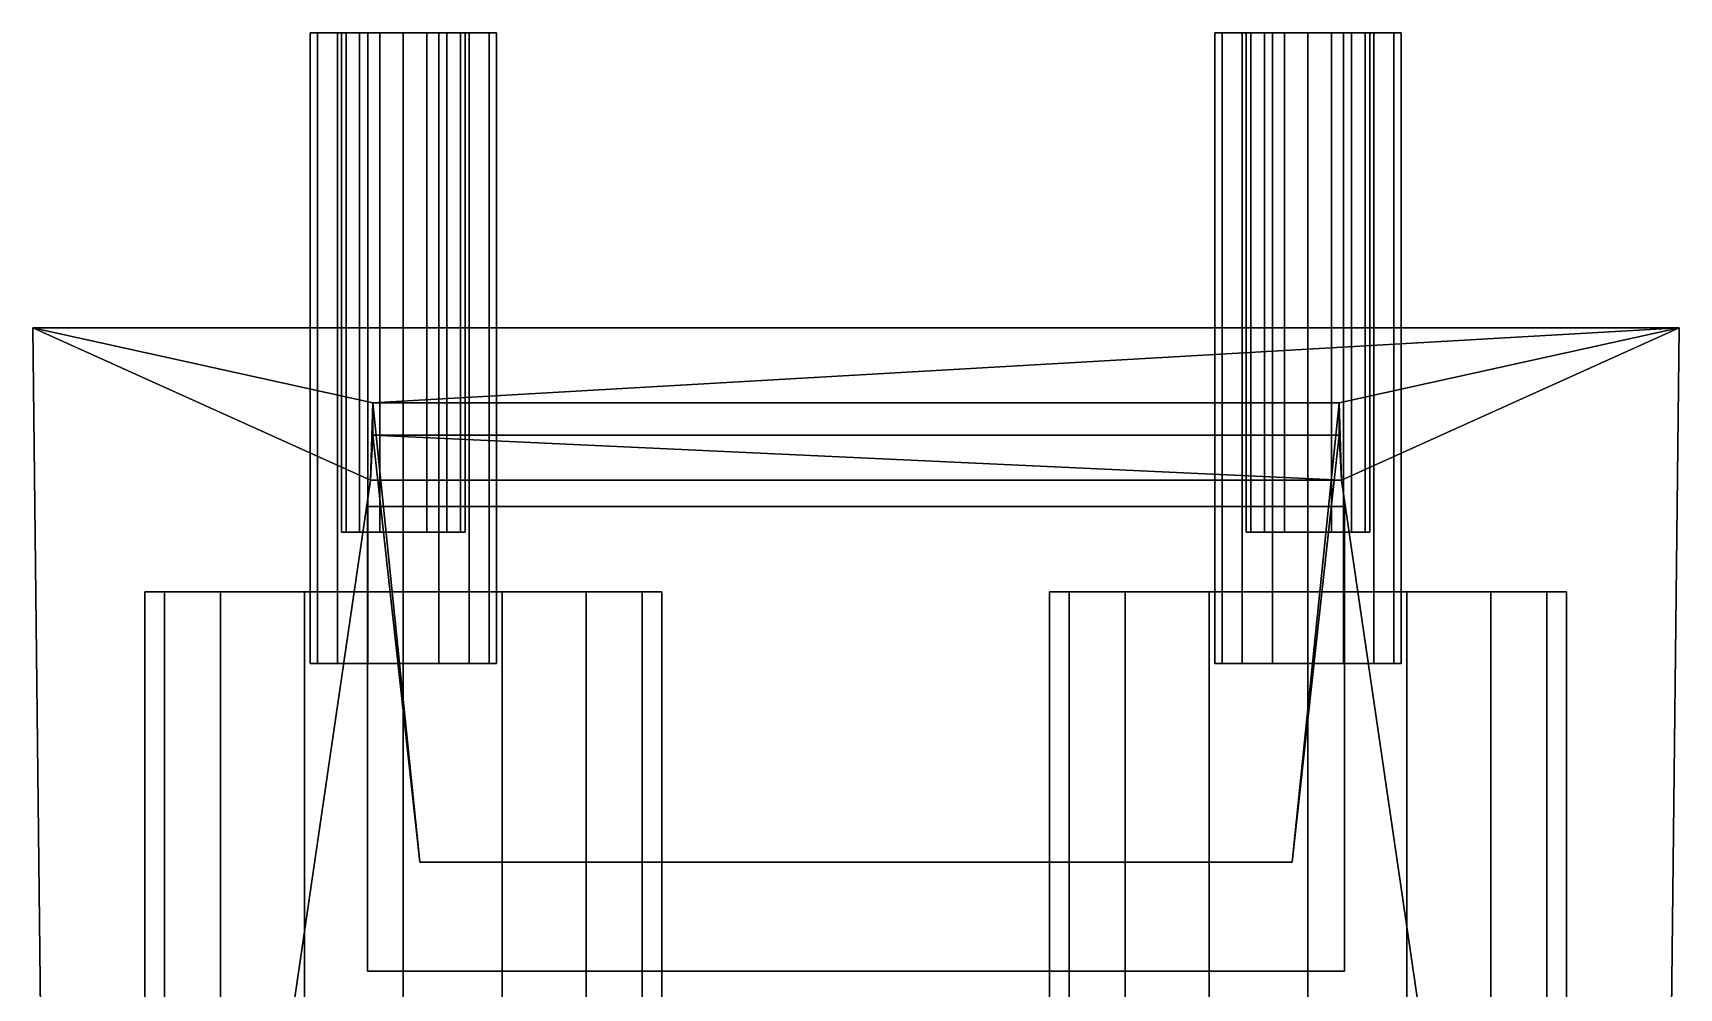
# Model space of a CAD drawing. Extents: x -2.14 to 2.14, y -3.37 to 3.33.
# Drawn here: x -2.138 to 2.138, y 0.851 to 3.333 of the extents above; entities that cross this region are included whole.
import ezdxf

# ---------------------------------------------------------------- set-up
doc = ezdxf.new("R2010")
doc.units = 0
for name, color, linetype in [('Cube', 15, 'CONTINUOUS'), ('Cylinder1', 15, 'CONTINUOUS'), ('Cylinder1001', 15, 'CONTINUOUS'), ('Cylinder1003', 15, 'CONTINUOUS'), ('Cylinder2', 15, 'CONTINUOUS'), ('Cylinder2001', 15, 'CONTINUOUS')]:
    doc.layers.add(name, color=color, linetype=linetype)

msp = doc.modelspace()

# ---------------------------------------------------------------- linework, layer by layer
at = {"layer": 'Cube', "color": 0}
for points in [[(1.268349, 2.102869, 1.264471), (1.268349, 0.894781, 1.264471), (-1.268348, 0.894781, 1.264471), (-1.268348, 2.102868, 1.264471)], [(-1.268348, 2.102868, 0.513833), (1.268349, 2.102868, 0.513833), (1.268349, 2.102869, 1.264471), (-1.268348, 2.102868, 1.264471)], [(-1.268348, 2.102868, 0.513833), (-1.268348, 0.894781, 0.513833), (1.268349, 0.894781, 0.513833), (1.268349, 2.102868, 0.513833)], [(-1.268348, 0.894781, 0.513833), (-1.268348, 2.102868, 0.513833), (-1.268348, 2.102868, 1.264471), (-1.268348, 0.894781, 1.264471)], [(1.268349, 2.102868, 0.513833), (1.268349, 0.894781, 0.513833), (1.268349, 0.894781, 1.264471), (1.268349, 2.102869, 1.264471)], [(1.268349, 0.894781, 0.513833), (-1.268348, 0.894781, 0.513833), (-1.268348, 0.894781, 1.264471), (1.268349, 0.894781, 1.264471)]]:
    msp.add_3dface(points, dxfattribs=at)
at = {"layer": 'Cylinder1', "color": 0}
for points in [[(-2.137595, 2.567243, -1.113158), (-1.254768, 2.371799, 0.533624), (-1.26129, 2.171216, 2.223686)], [(-2.137595, 2.567243, -1.113158), (2.137595, 2.567243, -1.113158), (-1.254768, 2.371799, 0.533624)], [(2.071118, -3.373066, -0.741836), (2.137595, 2.567243, -1.113158), (-2.137595, 2.567243, -1.113158), (-2.071118, -3.373066, -0.741836)], [(2.137595, 2.567243, -1.113158), (1.254536, 2.371799, 0.533624), (-1.254768, 2.371799, 0.533624)], [(2.137595, 2.567243, -1.113158), (1.26129, 2.171216, 2.223695), (1.254536, 2.371799, 0.533624)], [(-1.254768, 2.371799, 0.533624), (-1.254768, 2.287453, 1.244302), (-1.26129, 2.171216, 2.223686)], [(1.254536, 2.371799, 0.533624), (1.26129, 2.171216, 2.223695), (1.254536, 2.287453, 1.244302)], [(-1.254768, 2.287453, 1.244302), (1.26129, 2.171216, 2.223695), (-1.26129, 2.171216, 2.223686)], [(1.254536, 2.287453, 1.244302), (1.26129, 2.171216, 2.223695), (-1.254768, 2.287453, 1.244302)], [(1.26129, 2.171216, 2.223695), (2.071118, -3.373066, -0.741836), (-2.071118, -3.373066, -0.741836), (-1.26129, 2.171216, 2.223686)]]:
    msp.add_3dface(points, dxfattribs=at)
at = {"layer": 'Cylinder1', "color": 1}
for points in [[(-2.137595, 2.567243, -1.113158), (-1.26129, 2.171216, 2.223686), (-2.071118, -3.373066, -0.741836)], [(2.137595, 2.567243, -1.113158), (2.071118, -3.373066, -0.741836), (1.26129, 2.171216, 2.223695)]]:
    msp.add_3dface(points, dxfattribs=at)
at = {"layer": 'Cylinder1', "color": 2}
msp.add_3dface([(1.132926, 1.177681, 0.621768), (-1.132925, 1.177639, 0.621763), (-1.254768, 2.371799, 0.533624), (1.254536, 2.371799, 0.533624)], dxfattribs=at)
at = {"layer": 'Cylinder1', "color": 3}
for points in [[(-1.132925, 1.177639, 0.621763), (-1.132925, 1.177725, 1.156161), (-1.254768, 2.287453, 1.244302), (-1.254768, 2.371799, 0.533624)], [(1.132926, 1.177681, 1.156167), (1.132926, 1.177681, 0.621768), (1.254536, 2.371799, 0.533624), (1.254536, 2.287453, 1.244302)], [(-1.132925, 1.177725, 1.156161), (1.132926, 1.177681, 1.156167), (1.254536, 2.287453, 1.244302), (-1.254768, 2.287453, 1.244302)], [(1.132926, 1.177681, 1.156167), (-1.132925, 1.177725, 1.156161), (-1.132925, 1.177639, 0.621763), (1.132926, 1.177681, 0.621768)]]:
    msp.add_3dface(points, dxfattribs=at)
at = {"layer": 'Cylinder1001', "color": 0}
for points in [[(0.932271, 1.694691, -1.542219), (0.950661, 1.694691, -1.634668), (0.950661, 3.333444, -1.634668), (0.932272, 3.333444, -1.542219)], [(0.950661, 1.694691, -1.449769), (0.932271, 1.694691, -1.542219), (0.932272, 3.333444, -1.542219), (0.950661, 3.333444, -1.449769)], [(0.950661, 1.694691, -1.634668), (1.003029, 1.694691, -1.713043), (1.00303, 3.333444, -1.713043), (0.950661, 3.333444, -1.634668)], [(1.003029, 1.694691, -1.371395), (0.950661, 1.694691, -1.449769), (0.950661, 3.333444, -1.449769), (1.00303, 3.333444, -1.371395)], [(1.003029, 1.694691, -1.713043), (1.081404, 1.694691, -1.765411), (1.081404, 3.333444, -1.765411), (1.00303, 3.333444, -1.713043)], [(1.081404, 1.694691, -1.319026), (1.003029, 1.694691, -1.371395), (1.00303, 3.333444, -1.371395), (1.081404, 3.333444, -1.319026)], [(1.081404, 1.694691, -1.765411), (1.173853, 1.694691, -1.7838), (1.173854, 3.333444, -1.7838), (1.081404, 3.333444, -1.765411)], [(1.173853, 1.694691, -1.300637), (1.081404, 1.694691, -1.319026), (1.081404, 3.333444, -1.319026), (1.173854, 3.333444, -1.300637)], [(1.173853, 1.694691, -1.7838), (1.266302, 1.694691, -1.765411), (1.266303, 3.333444, -1.765411), (1.173854, 3.333444, -1.7838)], [(1.266302, 1.694691, -1.319026), (1.173853, 1.694691, -1.300637), (1.173854, 3.333444, -1.300637), (1.266303, 3.333444, -1.319026)], [(1.266302, 1.694691, -1.765411), (1.344677, 1.694691, -1.713043), (1.344678, 3.333444, -1.713043), (1.266303, 3.333444, -1.765411)], [(1.344677, 1.694691, -1.371395), (1.266302, 1.694691, -1.319026), (1.266303, 3.333444, -1.319026), (1.344678, 3.333444, -1.371395)], [(1.344677, 1.694691, -1.713043), (1.397046, 1.694691, -1.634668), (1.397046, 3.333444, -1.634668), (1.344678, 3.333444, -1.713043)], [(1.397046, 1.694691, -1.449769), (1.344677, 1.694691, -1.371395), (1.344678, 3.333444, -1.371395), (1.397046, 3.333444, -1.449769)], [(1.397046, 1.694691, -1.634668), (1.415435, 1.694691, -1.542219), (1.415435, 3.333444, -1.542219), (1.397046, 3.333444, -1.634668)], [(1.415435, 1.694691, -1.542219), (1.397046, 1.694691, -1.449769), (1.397046, 3.333444, -1.449769), (1.415435, 3.333444, -1.542219)], [(0.932271, 1.694691, -1.542219), (1.415435, 1.694691, -1.542219), (0.950661, 1.694691, -1.634668)], [(1.397046, 1.694691, -1.449769), (1.415435, 1.694691, -1.542219), (0.932271, 1.694691, -1.542219)], [(0.950661, 1.694691, -1.449769), (1.397046, 1.694691, -1.449769), (0.932271, 1.694691, -1.542219)], [(0.950661, 1.694691, -1.634668), (1.397046, 1.694691, -1.634668), (1.003029, 1.694691, -1.713043)], [(1.415435, 1.694691, -1.542219), (1.397046, 1.694691, -1.634668), (0.950661, 1.694691, -1.634668)], [(1.344677, 1.694691, -1.371395), (1.397046, 1.694691, -1.449769), (0.950661, 1.694691, -1.449769)], [(1.003029, 1.694691, -1.371395), (1.344677, 1.694691, -1.371395), (0.950661, 1.694691, -1.449769)], [(1.003029, 1.694691, -1.713043), (1.344677, 1.694691, -1.713043), (1.081404, 1.694691, -1.765411)], [(1.397046, 1.694691, -1.634668), (1.344677, 1.694691, -1.713043), (1.003029, 1.694691, -1.713043)], [(1.266302, 1.694691, -1.319026), (1.344677, 1.694691, -1.371395), (1.003029, 1.694691, -1.371395)], [(1.081404, 1.694691, -1.319026), (1.266302, 1.694691, -1.319026), (1.003029, 1.694691, -1.371395)], [(1.081404, 1.694691, -1.765411), (1.266302, 1.694691, -1.765411), (1.173853, 1.694691, -1.7838)], [(1.344677, 1.694691, -1.713043), (1.266302, 1.694691, -1.765411), (1.081404, 1.694691, -1.765411)], [(1.173853, 1.694691, -1.300637), (1.266302, 1.694691, -1.319026), (1.081404, 1.694691, -1.319026)]]:
    msp.add_3dface(points, dxfattribs=at)
at = {"layer": 'Cylinder1001', "color": 1}
for points in [[(0.932272, 3.333444, -1.542219), (0.950661, 3.333444, -1.634668), (1.025738, 3.333444, -1.60357)], [(1.013534, 3.333444, -1.542219), (0.932272, 3.333444, -1.542219), (1.025738, 3.333444, -1.60357)], [(1.025738, 3.333444, -1.480867), (0.932272, 3.333444, -1.542219), (1.013534, 3.333444, -1.542219)], [(0.950661, 3.333444, -1.449769), (0.932272, 3.333444, -1.542219), (1.025738, 3.333444, -1.480867)], [(0.950661, 3.333444, -1.634668), (1.00303, 3.333444, -1.713043), (1.06049, 3.333444, -1.655582)], [(1.025738, 3.333444, -1.60357), (0.950661, 3.333444, -1.634668), (1.06049, 3.333444, -1.655582)], [(1.06049, 3.333444, -1.428856), (0.950661, 3.333444, -1.449769), (1.025738, 3.333444, -1.480867)], [(1.112502, 3.333444, -1.394103), (0.950661, 3.333444, -1.449769), (1.06049, 3.333444, -1.428856)], [(1.00303, 3.333444, -1.371395), (0.950661, 3.333444, -1.449769), (1.112502, 3.333444, -1.394103)], [(1.344678, 3.333444, -1.371395), (1.00303, 3.333444, -1.371395), (1.173854, 3.333444, -1.381899)], [(1.081404, 3.333444, -1.319026), (1.00303, 3.333444, -1.371395), (1.344678, 3.333444, -1.371395)], [(1.00303, 3.333444, -1.713043), (1.081404, 3.333444, -1.765411), (1.266303, 3.333444, -1.765411)], [(1.344678, 3.333444, -1.713043), (1.00303, 3.333444, -1.713043), (1.266303, 3.333444, -1.765411)], [(1.173854, 3.333444, -1.702538), (1.00303, 3.333444, -1.713043), (1.344678, 3.333444, -1.713043)], [(1.112502, 3.333444, -1.690335), (1.00303, 3.333444, -1.713043), (1.173854, 3.333444, -1.702538)], [(1.06049, 3.333444, -1.655582), (1.00303, 3.333444, -1.713043), (1.112502, 3.333444, -1.690335)], [(1.00303, 3.333444, -1.371395), (1.112502, 3.333444, -1.394103), (1.173854, 3.333444, -1.381899)], [(1.025737, 2.035903, -1.60357), (1.013534, 2.035903, -1.542219), (1.013534, 3.333444, -1.542219), (1.025738, 3.333444, -1.60357)], [(1.013534, 2.035903, -1.542219), (1.025737, 2.035903, -1.480867), (1.025738, 3.333444, -1.480867), (1.013534, 3.333444, -1.542219)], [(1.06049, 2.035903, -1.655582), (1.025737, 2.035903, -1.60357), (1.025738, 3.333444, -1.60357), (1.06049, 3.333444, -1.655582)], [(1.025737, 2.035903, -1.480867), (1.06049, 2.035903, -1.428856), (1.06049, 3.333444, -1.428856), (1.025738, 3.333444, -1.480867)], [(1.112502, 2.035903, -1.690335), (1.06049, 2.035903, -1.655582), (1.06049, 3.333444, -1.655582), (1.112502, 3.333444, -1.690335)], [(1.06049, 2.035903, -1.428856), (1.112502, 2.035903, -1.394103), (1.112502, 3.333444, -1.394103), (1.06049, 3.333444, -1.428856)], [(1.266303, 3.333444, -1.319026), (1.081404, 3.333444, -1.319026), (1.344678, 3.333444, -1.371395)], [(1.173854, 3.333444, -1.300637), (1.081404, 3.333444, -1.319026), (1.266303, 3.333444, -1.319026)], [(1.266303, 3.333444, -1.765411), (1.081404, 3.333444, -1.765411), (1.173854, 3.333444, -1.7838)], [(1.173853, 2.035903, -1.702538), (1.112502, 2.035903, -1.690335), (1.112502, 3.333444, -1.690335), (1.173854, 3.333444, -1.702538)], [(1.112502, 2.035903, -1.394103), (1.173853, 2.035903, -1.381899), (1.173854, 3.333444, -1.381899), (1.112502, 3.333444, -1.394103)], [(1.235205, 2.035903, -1.690335), (1.173853, 2.035903, -1.702538), (1.173854, 3.333444, -1.702538), (1.235205, 3.333444, -1.690335)], [(1.173853, 2.035903, -1.381899), (1.235205, 2.035903, -1.394103), (1.235205, 3.333444, -1.394103), (1.173854, 3.333444, -1.381899)], [(1.235205, 3.333444, -1.690335), (1.173854, 3.333444, -1.702538), (1.344678, 3.333444, -1.713043)], [(1.344678, 3.333444, -1.371395), (1.173854, 3.333444, -1.381899), (1.235205, 3.333444, -1.394103)], [(1.287217, 3.333444, -1.655582), (1.235205, 3.333444, -1.690335), (1.344678, 3.333444, -1.713043)], [(1.235205, 3.333444, -1.394103), (1.287217, 3.333444, -1.428856), (1.397046, 3.333444, -1.449769)], [(1.344678, 3.333444, -1.371395), (1.235205, 3.333444, -1.394103), (1.397046, 3.333444, -1.449769)], [(1.287216, 2.035903, -1.655582), (1.235205, 2.035903, -1.690335), (1.235205, 3.333444, -1.690335), (1.287217, 3.333444, -1.655582)], [(1.235205, 2.035903, -1.394103), (1.287216, 2.035903, -1.428856), (1.287217, 3.333444, -1.428856), (1.235205, 3.333444, -1.394103)], [(1.321969, 2.035903, -1.60357), (1.287216, 2.035903, -1.655582), (1.287217, 3.333444, -1.655582), (1.32197, 3.333444, -1.60357)], [(1.287216, 2.035903, -1.428856), (1.321969, 2.035903, -1.480867), (1.32197, 3.333444, -1.480867), (1.287217, 3.333444, -1.428856)], [(1.397046, 3.333444, -1.634668), (1.287217, 3.333444, -1.655582), (1.344678, 3.333444, -1.713043)], [(1.32197, 3.333444, -1.60357), (1.287217, 3.333444, -1.655582), (1.397046, 3.333444, -1.634668)], [(1.287217, 3.333444, -1.428856), (1.32197, 3.333444, -1.480867), (1.397046, 3.333444, -1.449769)], [(1.334173, 2.035903, -1.542219), (1.321969, 2.035903, -1.60357), (1.32197, 3.333444, -1.60357), (1.334173, 3.333444, -1.542219)], [(1.321969, 2.035903, -1.480867), (1.334173, 2.035903, -1.542219), (1.334173, 3.333444, -1.542219), (1.32197, 3.333444, -1.480867)], [(1.415435, 3.333444, -1.542219), (1.32197, 3.333444, -1.60357), (1.397046, 3.333444, -1.634668)], [(1.334173, 3.333444, -1.542219), (1.32197, 3.333444, -1.60357), (1.415435, 3.333444, -1.542219)], [(1.32197, 3.333444, -1.480867), (1.334173, 3.333444, -1.542219), (1.415435, 3.333444, -1.542219)], [(1.397046, 3.333444, -1.449769), (1.32197, 3.333444, -1.480867), (1.415435, 3.333444, -1.542219)], [(1.013534, 2.035903, -1.542219), (1.025737, 2.035903, -1.60357), (1.334173, 2.035903, -1.542219)], [(1.025737, 2.035903, -1.480867), (1.013534, 2.035903, -1.542219), (1.334173, 2.035903, -1.542219)], [(1.025737, 2.035903, -1.60357), (1.06049, 2.035903, -1.655582), (1.287216, 2.035903, -1.655582)], [(1.321969, 2.035903, -1.60357), (1.025737, 2.035903, -1.60357), (1.287216, 2.035903, -1.655582)], [(1.334173, 2.035903, -1.542219), (1.025737, 2.035903, -1.60357), (1.321969, 2.035903, -1.60357)], [(1.321969, 2.035903, -1.480867), (1.025737, 2.035903, -1.480867), (1.334173, 2.035903, -1.542219)], [(1.06049, 2.035903, -1.428856), (1.025737, 2.035903, -1.480867), (1.321969, 2.035903, -1.480867)], [(1.06049, 2.035903, -1.655582), (1.112502, 2.035903, -1.690335), (1.235205, 2.035903, -1.690335)], [(1.287216, 2.035903, -1.655582), (1.06049, 2.035903, -1.655582), (1.235205, 2.035903, -1.690335)], [(1.287216, 2.035903, -1.428856), (1.06049, 2.035903, -1.428856), (1.321969, 2.035903, -1.480867)], [(1.112502, 2.035903, -1.394103), (1.06049, 2.035903, -1.428856), (1.287216, 2.035903, -1.428856)], [(1.235205, 2.035903, -1.690335), (1.112502, 2.035903, -1.690335), (1.173853, 2.035903, -1.702538)], [(1.235205, 2.035903, -1.394103), (1.112502, 2.035903, -1.394103), (1.287216, 2.035903, -1.428856)], [(1.173853, 2.035903, -1.381899), (1.112502, 2.035903, -1.394103), (1.235205, 2.035903, -1.394103)]]:
    msp.add_3dface(points, dxfattribs=at)
at = {"layer": 'Cylinder1003', "color": 0}
for points in [[(-1.417241, 1.694691, -1.542219), (-1.398851, 1.694691, -1.634668), (-1.398851, 3.333444, -1.634668), (-1.41724, 3.333444, -1.542219)], [(-1.398851, 1.694691, -1.449769), (-1.417241, 1.694691, -1.542219), (-1.41724, 3.333444, -1.542219), (-1.398851, 3.333444, -1.449769)], [(-1.398851, 1.694691, -1.634668), (-1.346483, 1.694691, -1.713043), (-1.346482, 3.333444, -1.713043), (-1.398851, 3.333444, -1.634668)], [(-1.346483, 1.694691, -1.371395), (-1.398851, 1.694691, -1.449769), (-1.398851, 3.333444, -1.449769), (-1.346482, 3.333444, -1.371395)], [(-1.346483, 1.694691, -1.713043), (-1.268108, 1.694691, -1.765411), (-1.268108, 3.333444, -1.765411), (-1.346482, 3.333444, -1.713043)], [(-1.268108, 1.694691, -1.319026), (-1.346483, 1.694691, -1.371395), (-1.346482, 3.333444, -1.371395), (-1.268108, 3.333444, -1.319026)], [(-1.268108, 1.694691, -1.765411), (-1.175659, 1.694691, -1.7838), (-1.175658, 3.333444, -1.7838), (-1.268108, 3.333444, -1.765411)], [(-1.175659, 1.694691, -1.300637), (-1.268108, 1.694691, -1.319026), (-1.268108, 3.333444, -1.319026), (-1.175658, 3.333444, -1.300637)], [(-1.175659, 1.694691, -1.7838), (-1.08321, 1.694691, -1.765411), (-1.083209, 3.333444, -1.765411), (-1.175658, 3.333444, -1.7838)], [(-1.08321, 1.694691, -1.319026), (-1.175659, 1.694691, -1.300637), (-1.175658, 3.333444, -1.300637), (-1.083209, 3.333444, -1.319026)], [(-1.08321, 1.694691, -1.765411), (-1.004835, 1.694691, -1.713043), (-1.004834, 3.333444, -1.713043), (-1.083209, 3.333444, -1.765411)], [(-1.004835, 1.694691, -1.371395), (-1.08321, 1.694691, -1.319026), (-1.083209, 3.333444, -1.319026), (-1.004834, 3.333444, -1.371395)], [(-1.004835, 1.694691, -1.713043), (-0.952466, 1.694691, -1.634668), (-0.952466, 3.333444, -1.634668), (-1.004834, 3.333444, -1.713043)], [(-0.952466, 1.694691, -1.449769), (-1.004835, 1.694691, -1.371395), (-1.004834, 3.333444, -1.371395), (-0.952466, 3.333444, -1.449769)], [(-0.952466, 1.694691, -1.634668), (-0.934077, 1.694691, -1.542219), (-0.934077, 3.333444, -1.542219), (-0.952466, 3.333444, -1.634668)], [(-0.934077, 1.694691, -1.542219), (-0.952466, 1.694691, -1.449769), (-0.952466, 3.333444, -1.449769), (-0.934077, 3.333444, -1.542219)], [(-1.417241, 1.694691, -1.542219), (-0.934077, 1.694691, -1.542219), (-1.398851, 1.694691, -1.634668)], [(-0.952466, 1.694691, -1.449769), (-0.934077, 1.694691, -1.542219), (-1.417241, 1.694691, -1.542219)], [(-1.398851, 1.694691, -1.449769), (-0.952466, 1.694691, -1.449769), (-1.417241, 1.694691, -1.542219)], [(-1.398851, 1.694691, -1.634668), (-0.952466, 1.694691, -1.634668), (-1.346483, 1.694691, -1.713043)], [(-0.934077, 1.694691, -1.542219), (-0.952466, 1.694691, -1.634668), (-1.398851, 1.694691, -1.634668)], [(-1.004835, 1.694691, -1.371395), (-0.952466, 1.694691, -1.449769), (-1.398851, 1.694691, -1.449769)], [(-1.346483, 1.694691, -1.371395), (-1.004835, 1.694691, -1.371395), (-1.398851, 1.694691, -1.449769)], [(-1.346483, 1.694691, -1.713043), (-1.004835, 1.694691, -1.713043), (-1.268108, 1.694691, -1.765411)], [(-0.952466, 1.694691, -1.634668), (-1.004835, 1.694691, -1.713043), (-1.346483, 1.694691, -1.713043)], [(-1.08321, 1.694691, -1.319026), (-1.004835, 1.694691, -1.371395), (-1.346483, 1.694691, -1.371395)], [(-1.268108, 1.694691, -1.319026), (-1.08321, 1.694691, -1.319026), (-1.346483, 1.694691, -1.371395)], [(-1.268108, 1.694691, -1.765411), (-1.08321, 1.694691, -1.765411), (-1.175659, 1.694691, -1.7838)], [(-1.004835, 1.694691, -1.713043), (-1.08321, 1.694691, -1.765411), (-1.268108, 1.694691, -1.765411)], [(-1.175659, 1.694691, -1.300637), (-1.08321, 1.694691, -1.319026), (-1.268108, 1.694691, -1.319026)]]:
    msp.add_3dface(points, dxfattribs=at)
at = {"layer": 'Cylinder1003', "color": 1}
for points in [[(-1.41724, 3.333444, -1.542219), (-1.398851, 3.333444, -1.634668), (-1.323774, 3.333444, -1.60357)], [(-1.335978, 3.333444, -1.542219), (-1.41724, 3.333444, -1.542219), (-1.323774, 3.333444, -1.60357)], [(-1.323774, 3.333444, -1.480867), (-1.41724, 3.333444, -1.542219), (-1.335978, 3.333444, -1.542219)], [(-1.398851, 3.333444, -1.449769), (-1.41724, 3.333444, -1.542219), (-1.323774, 3.333444, -1.480867)], [(-1.398851, 3.333444, -1.634668), (-1.346482, 3.333444, -1.713043), (-1.289021, 3.333444, -1.655582)], [(-1.323774, 3.333444, -1.60357), (-1.398851, 3.333444, -1.634668), (-1.289021, 3.333444, -1.655582)], [(-1.289021, 3.333444, -1.428856), (-1.398851, 3.333444, -1.449769), (-1.323774, 3.333444, -1.480867)], [(-1.23701, 3.333444, -1.394103), (-1.398851, 3.333444, -1.449769), (-1.289021, 3.333444, -1.428856)], [(-1.346482, 3.333444, -1.371395), (-1.398851, 3.333444, -1.449769), (-1.23701, 3.333444, -1.394103)], [(-1.004834, 3.333444, -1.371395), (-1.346482, 3.333444, -1.371395), (-1.175658, 3.333444, -1.381899)], [(-1.268108, 3.333444, -1.319026), (-1.346482, 3.333444, -1.371395), (-1.004834, 3.333444, -1.371395)], [(-1.346482, 3.333444, -1.713043), (-1.268108, 3.333444, -1.765411), (-1.083209, 3.333444, -1.765411)], [(-1.004834, 3.333444, -1.713043), (-1.346482, 3.333444, -1.713043), (-1.083209, 3.333444, -1.765411)], [(-1.175658, 3.333444, -1.702538), (-1.346482, 3.333444, -1.713043), (-1.004834, 3.333444, -1.713043)], [(-1.23701, 3.333444, -1.690335), (-1.346482, 3.333444, -1.713043), (-1.175658, 3.333444, -1.702538)], [(-1.289021, 3.333444, -1.655582), (-1.346482, 3.333444, -1.713043), (-1.23701, 3.333444, -1.690335)], [(-1.346482, 3.333444, -1.371395), (-1.23701, 3.333444, -1.394103), (-1.175658, 3.333444, -1.381899)], [(-1.323775, 2.035903, -1.60357), (-1.335978, 2.035903, -1.542219), (-1.335978, 3.333444, -1.542219), (-1.323774, 3.333444, -1.60357)], [(-1.335978, 2.035903, -1.542219), (-1.323775, 2.035903, -1.480867), (-1.323774, 3.333444, -1.480867), (-1.335978, 3.333444, -1.542219)], [(-1.289022, 2.035903, -1.655582), (-1.323775, 2.035903, -1.60357), (-1.323774, 3.333444, -1.60357), (-1.289021, 3.333444, -1.655582)], [(-1.323775, 2.035903, -1.480867), (-1.289022, 2.035903, -1.428856), (-1.289021, 3.333444, -1.428856), (-1.323774, 3.333444, -1.480867)], [(-1.23701, 2.035903, -1.690335), (-1.289022, 2.035903, -1.655582), (-1.289021, 3.333444, -1.655582), (-1.23701, 3.333444, -1.690335)], [(-1.289022, 2.035903, -1.428856), (-1.23701, 2.035903, -1.394103), (-1.23701, 3.333444, -1.394103), (-1.289021, 3.333444, -1.428856)], [(-1.083209, 3.333444, -1.319026), (-1.268108, 3.333444, -1.319026), (-1.004834, 3.333444, -1.371395)], [(-1.175658, 3.333444, -1.300637), (-1.268108, 3.333444, -1.319026), (-1.083209, 3.333444, -1.319026)], [(-1.083209, 3.333444, -1.765411), (-1.268108, 3.333444, -1.765411), (-1.175658, 3.333444, -1.7838)], [(-1.175659, 2.035903, -1.702538), (-1.23701, 2.035903, -1.690335), (-1.23701, 3.333444, -1.690335), (-1.175658, 3.333444, -1.702538)], [(-1.23701, 2.035903, -1.394103), (-1.175659, 2.035903, -1.381899), (-1.175658, 3.333444, -1.381899), (-1.23701, 3.333444, -1.394103)], [(-1.114307, 2.035903, -1.690335), (-1.175659, 2.035903, -1.702538), (-1.175658, 3.333444, -1.702538), (-1.114307, 3.333444, -1.690335)], [(-1.175659, 2.035903, -1.381899), (-1.114307, 2.035903, -1.394103), (-1.114307, 3.333444, -1.394103), (-1.175658, 3.333444, -1.381899)], [(-1.114307, 3.333444, -1.690335), (-1.175658, 3.333444, -1.702538), (-1.004834, 3.333444, -1.713043)], [(-1.004834, 3.333444, -1.371395), (-1.175658, 3.333444, -1.381899), (-1.114307, 3.333444, -1.394103)], [(-1.062295, 3.333444, -1.655582), (-1.114307, 3.333444, -1.690335), (-1.004834, 3.333444, -1.713043)], [(-1.114307, 3.333444, -1.394103), (-1.062295, 3.333444, -1.428856), (-0.952466, 3.333444, -1.449769)], [(-1.004834, 3.333444, -1.371395), (-1.114307, 3.333444, -1.394103), (-0.952466, 3.333444, -1.449769)], [(-1.062296, 2.035903, -1.655582), (-1.114307, 2.035903, -1.690335), (-1.114307, 3.333444, -1.690335), (-1.062295, 3.333444, -1.655582)], [(-1.114307, 2.035903, -1.394103), (-1.062296, 2.035903, -1.428856), (-1.062295, 3.333444, -1.428856), (-1.114307, 3.333444, -1.394103)], [(-1.027543, 2.035903, -1.60357), (-1.062296, 2.035903, -1.655582), (-1.062295, 3.333444, -1.655582), (-1.027542, 3.333444, -1.60357)], [(-1.062296, 2.035903, -1.428856), (-1.027543, 2.035903, -1.480867), (-1.027542, 3.333444, -1.480867), (-1.062295, 3.333444, -1.428856)], [(-0.952466, 3.333444, -1.634668), (-1.062295, 3.333444, -1.655582), (-1.004834, 3.333444, -1.713043)], [(-1.027542, 3.333444, -1.60357), (-1.062295, 3.333444, -1.655582), (-0.952466, 3.333444, -1.634668)], [(-1.062295, 3.333444, -1.428856), (-1.027542, 3.333444, -1.480867), (-0.952466, 3.333444, -1.449769)], [(-1.015339, 2.035903, -1.542219), (-1.027543, 2.035903, -1.60357), (-1.027542, 3.333444, -1.60357), (-1.015339, 3.333444, -1.542219)], [(-1.027543, 2.035903, -1.480867), (-1.015339, 2.035903, -1.542219), (-1.015339, 3.333444, -1.542219), (-1.027542, 3.333444, -1.480867)], [(-0.934077, 3.333444, -1.542219), (-1.027542, 3.333444, -1.60357), (-0.952466, 3.333444, -1.634668)], [(-1.015339, 3.333444, -1.542219), (-1.027542, 3.333444, -1.60357), (-0.934077, 3.333444, -1.542219)], [(-1.027542, 3.333444, -1.480867), (-1.015339, 3.333444, -1.542219), (-0.934077, 3.333444, -1.542219)], [(-0.952466, 3.333444, -1.449769), (-1.027542, 3.333444, -1.480867), (-0.934077, 3.333444, -1.542219)], [(-1.335978, 2.035903, -1.542219), (-1.323775, 2.035903, -1.60357), (-1.015339, 2.035903, -1.542219)], [(-1.323775, 2.035903, -1.480867), (-1.335978, 2.035903, -1.542219), (-1.015339, 2.035903, -1.542219)], [(-1.323775, 2.035903, -1.60357), (-1.289022, 2.035903, -1.655582), (-1.062296, 2.035903, -1.655582)], [(-1.027543, 2.035903, -1.60357), (-1.323775, 2.035903, -1.60357), (-1.062296, 2.035903, -1.655582)], [(-1.015339, 2.035903, -1.542219), (-1.323775, 2.035903, -1.60357), (-1.027543, 2.035903, -1.60357)], [(-1.027543, 2.035903, -1.480867), (-1.323775, 2.035903, -1.480867), (-1.015339, 2.035903, -1.542219)], [(-1.289022, 2.035903, -1.428856), (-1.323775, 2.035903, -1.480867), (-1.027543, 2.035903, -1.480867)], [(-1.289022, 2.035903, -1.655582), (-1.23701, 2.035903, -1.690335), (-1.114307, 2.035903, -1.690335)], [(-1.062296, 2.035903, -1.655582), (-1.289022, 2.035903, -1.655582), (-1.114307, 2.035903, -1.690335)], [(-1.062296, 2.035903, -1.428856), (-1.289022, 2.035903, -1.428856), (-1.027543, 2.035903, -1.480867)], [(-1.23701, 2.035903, -1.394103), (-1.289022, 2.035903, -1.428856), (-1.062296, 2.035903, -1.428856)], [(-1.114307, 2.035903, -1.690335), (-1.23701, 2.035903, -1.690335), (-1.175659, 2.035903, -1.702538)], [(-1.114307, 2.035903, -1.394103), (-1.23701, 2.035903, -1.394103), (-1.062296, 2.035903, -1.428856)], [(-1.175659, 2.035903, -1.381899), (-1.23701, 2.035903, -1.394103), (-1.114307, 2.035903, -1.394103)]]:
    msp.add_3dface(points, dxfattribs=at)
at = {"layer": 'Cylinder2', "color": 0}
for points in [[(0.502413, -1.010271, -1.552255), (0.553523, -1.010271, -1.809204), (0.553524, 1.880911, -1.809204), (0.502414, 1.880911, -1.552255)], [(0.553523, -1.010271, -1.295306), (0.502413, -1.010271, -1.552255), (0.502414, 1.880911, -1.552255), (0.553524, 1.880911, -1.295306)], [(0.553523, -1.010271, -1.809204), (0.699073, -1.010271, -2.027035), (0.699074, 1.880911, -2.027035), (0.553524, 1.880911, -1.809204)], [(0.699073, -1.010271, -1.077475), (0.553523, -1.010271, -1.295306), (0.553524, 1.880911, -1.295306), (0.699074, 1.880911, -1.077475)], [(0.699073, -1.010271, -2.027035), (0.916904, -1.010271, -2.172585), (0.916905, 1.880911, -2.172585), (0.699074, 1.880911, -2.027035)], [(0.916904, -1.010271, -0.931925), (0.699073, -1.010271, -1.077475), (0.699074, 1.880911, -1.077475), (0.916905, 1.880911, -0.931925)], [(1.173853, -1.010271, -0.880814), (0.916904, -1.010271, -0.931925), (0.916905, 1.880911, -0.931925), (1.173854, 1.880912, -0.880814)], [(0.916904, -1.010271, -2.172585), (1.173853, -1.010271, -2.223695), (1.173854, 1.880911, -2.223695), (0.916905, 1.880911, -2.172585)], [(1.173853, -1.010271, -2.223695), (1.430802, -1.010271, -2.172585), (1.430803, 1.880912, -2.172585), (1.173854, 1.880911, -2.223695)], [(1.430802, -1.010271, -0.931925), (1.173853, -1.010271, -0.880814), (1.173854, 1.880912, -0.880814), (1.430803, 1.880912, -0.931925)], [(1.430802, -1.010271, -2.172585), (1.648633, -1.010271, -2.027035), (1.648633, 1.880912, -2.027035), (1.430803, 1.880912, -2.172585)], [(1.648633, -1.010271, -1.077475), (1.430802, -1.010271, -0.931925), (1.430803, 1.880912, -0.931925), (1.648633, 1.880912, -1.077475)], [(1.648633, -1.010271, -2.027035), (1.794183, -1.010271, -1.809204), (1.794183, 1.880912, -1.809204), (1.648633, 1.880912, -2.027035)], [(1.794183, -1.010271, -1.295306), (1.648633, -1.010271, -1.077475), (1.648633, 1.880912, -1.077475), (1.794183, 1.880912, -1.295306)], [(1.794183, -1.010271, -1.809204), (1.845293, -1.010271, -1.552255), (1.845294, 1.880912, -1.552255), (1.794183, 1.880912, -1.809204)], [(1.845293, -1.010271, -1.552255), (1.794183, -1.010271, -1.295306), (1.794183, 1.880912, -1.295306), (1.845294, 1.880912, -1.552255)]]:
    msp.add_3dface(points, dxfattribs=at)
at = {"layer": 'Cylinder2', "color": 2}
for points in [[(0.502414, 1.880911, -1.552255), (0.553524, 1.880911, -1.809204), (1.845294, 1.880912, -1.552255)], [(0.553524, 1.880911, -1.295306), (0.502414, 1.880911, -1.552255), (1.845294, 1.880912, -1.552255)], [(0.553524, 1.880911, -1.809204), (0.699074, 1.880911, -2.027035), (1.648633, 1.880912, -2.027035)], [(1.794183, 1.880912, -1.809204), (0.553524, 1.880911, -1.809204), (1.648633, 1.880912, -2.027035)], [(1.845294, 1.880912, -1.552255), (0.553524, 1.880911, -1.809204), (1.794183, 1.880912, -1.809204)], [(1.794183, 1.880912, -1.295306), (0.553524, 1.880911, -1.295306), (1.845294, 1.880912, -1.552255)], [(0.699074, 1.880911, -1.077475), (0.553524, 1.880911, -1.295306), (1.794183, 1.880912, -1.295306)], [(0.699074, 1.880911, -2.027035), (0.916905, 1.880911, -2.172585), (1.430803, 1.880912, -2.172585)], [(1.648633, 1.880912, -2.027035), (0.699074, 1.880911, -2.027035), (1.430803, 1.880912, -2.172585)], [(1.648633, 1.880912, -1.077475), (0.699074, 1.880911, -1.077475), (1.794183, 1.880912, -1.295306)], [(0.916905, 1.880911, -0.931925), (0.699074, 1.880911, -1.077475), (1.648633, 1.880912, -1.077475)], [(1.430803, 1.880912, -2.172585), (0.916905, 1.880911, -2.172585), (1.173854, 1.880911, -2.223695)], [(1.430803, 1.880912, -0.931925), (0.916905, 1.880911, -0.931925), (1.648633, 1.880912, -1.077475)], [(1.173854, 1.880912, -0.880814), (0.916905, 1.880911, -0.931925), (1.430803, 1.880912, -0.931925)]]:
    msp.add_3dface(points, dxfattribs=at)
at = {"layer": 'Cylinder2001', "color": 0}
for points in [[(-1.847099, -1.010271, -1.552255), (-1.795989, -1.010271, -1.809204), (-1.795988, 1.880911, -1.809204), (-1.847098, 1.880911, -1.552255)], [(-1.795989, -1.010271, -1.295306), (-1.847099, -1.010271, -1.552255), (-1.847098, 1.880911, -1.552255), (-1.795988, 1.880911, -1.295306)], [(-1.795989, -1.010271, -1.809204), (-1.650439, -1.010271, -2.027035), (-1.650438, 1.880911, -2.027035), (-1.795988, 1.880911, -1.809204)], [(-1.650439, -1.010271, -1.077475), (-1.795989, -1.010271, -1.295306), (-1.795988, 1.880911, -1.295306), (-1.650438, 1.880911, -1.077475)], [(-1.650439, -1.010271, -2.027035), (-1.432608, -1.010271, -2.172585), (-1.432607, 1.880911, -2.172585), (-1.650438, 1.880911, -2.027035)], [(-1.432608, -1.010271, -0.931925), (-1.650439, -1.010271, -1.077475), (-1.650438, 1.880911, -1.077475), (-1.432607, 1.880911, -0.931925)], [(-1.432608, -1.010271, -2.172585), (-1.175659, -1.010271, -2.223695), (-1.175658, 1.880911, -2.223695), (-1.432607, 1.880911, -2.172585)], [(-1.175659, -1.010271, -0.880815), (-1.432608, -1.010271, -0.931925), (-1.432607, 1.880911, -0.931925), (-1.175658, 1.880911, -0.880815)], [(-1.175659, -1.010271, -2.223695), (-0.91871, -1.010271, -2.172585), (-0.918709, 1.880911, -2.172585), (-1.175658, 1.880911, -2.223695)], [(-0.91871, -1.010271, -0.931925), (-1.175659, -1.010271, -0.880815), (-1.175658, 1.880911, -0.880815), (-0.918709, 1.880911, -0.931925)], [(-0.91871, -1.010271, -2.172585), (-0.700879, -1.010271, -2.027035), (-0.700879, 1.880911, -2.027035), (-0.918709, 1.880911, -2.172585)], [(-0.700879, -1.010271, -1.077475), (-0.91871, -1.010271, -0.931925), (-0.918709, 1.880911, -0.931925), (-0.700879, 1.880911, -1.077475)], [(-0.700879, -1.010271, -2.027035), (-0.555329, -1.010271, -1.809204), (-0.555329, 1.880911, -1.809204), (-0.700879, 1.880911, -2.027035)], [(-0.555329, -1.010271, -1.295306), (-0.700879, -1.010271, -1.077475), (-0.700879, 1.880911, -1.077475), (-0.555329, 1.880911, -1.295306)], [(-0.555329, -1.010271, -1.809204), (-0.504219, -1.010271, -1.552255), (-0.504218, 1.880911, -1.552255), (-0.555329, 1.880911, -1.809204)], [(-0.504219, -1.010271, -1.552255), (-0.555329, -1.010271, -1.295306), (-0.555329, 1.880911, -1.295306), (-0.504218, 1.880911, -1.552255)]]:
    msp.add_3dface(points, dxfattribs=at)
at = {"layer": 'Cylinder2001', "color": 2}
for points in [[(-1.847098, 1.880911, -1.552255), (-1.795988, 1.880911, -1.809204), (-0.504218, 1.880911, -1.552255)], [(-1.795988, 1.880911, -1.295306), (-1.847098, 1.880911, -1.552255), (-0.504218, 1.880911, -1.552255)], [(-1.795988, 1.880911, -1.809204), (-1.650438, 1.880911, -2.027035), (-0.700879, 1.880911, -2.027035)], [(-0.555329, 1.880911, -1.809204), (-1.795988, 1.880911, -1.809204), (-0.700879, 1.880911, -2.027035)], [(-0.504218, 1.880911, -1.552255), (-1.795988, 1.880911, -1.809204), (-0.555329, 1.880911, -1.809204)], [(-0.555329, 1.880911, -1.295306), (-1.795988, 1.880911, -1.295306), (-0.504218, 1.880911, -1.552255)], [(-1.650438, 1.880911, -1.077475), (-1.795988, 1.880911, -1.295306), (-0.555329, 1.880911, -1.295306)], [(-1.650438, 1.880911, -2.027035), (-1.432607, 1.880911, -2.172585), (-0.918709, 1.880911, -2.172585)], [(-0.700879, 1.880911, -2.027035), (-1.650438, 1.880911, -2.027035), (-0.918709, 1.880911, -2.172585)], [(-0.700879, 1.880911, -1.077475), (-1.650438, 1.880911, -1.077475), (-0.555329, 1.880911, -1.295306)], [(-1.432607, 1.880911, -0.931925), (-1.650438, 1.880911, -1.077475), (-0.700879, 1.880911, -1.077475)], [(-0.918709, 1.880911, -2.172585), (-1.432607, 1.880911, -2.172585), (-1.175658, 1.880911, -2.223695)], [(-0.918709, 1.880911, -0.931925), (-1.432607, 1.880911, -0.931925), (-0.700879, 1.880911, -1.077475)], [(-1.175658, 1.880911, -0.880815), (-1.432607, 1.880911, -0.931925), (-0.918709, 1.880911, -0.931925)]]:
    msp.add_3dface(points, dxfattribs=at)

doc.saveas('drawing.dxf')
